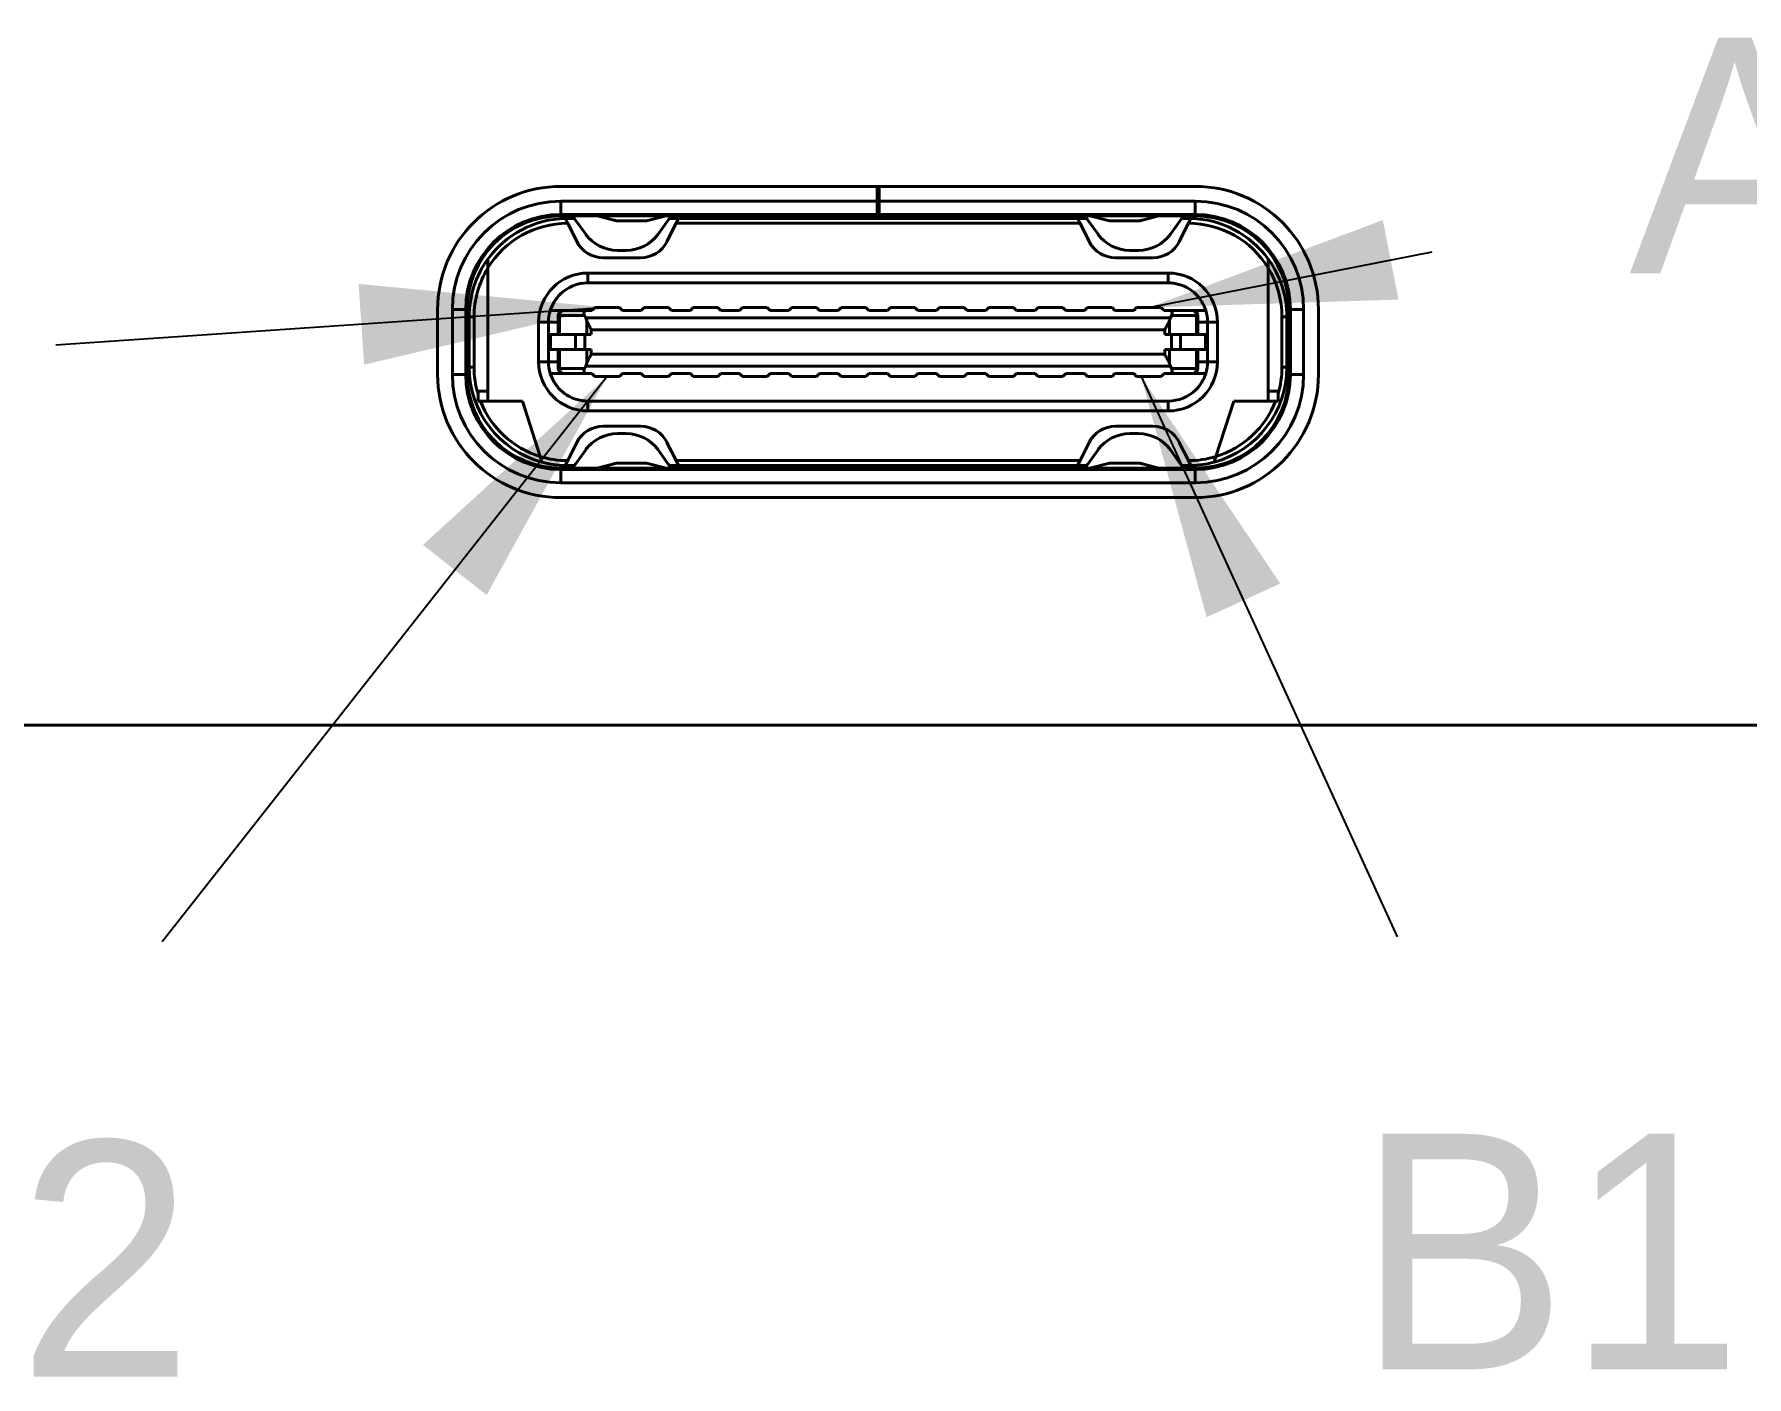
# Model space of a CAD drawing. Header units: millimetres. Extents: x 15 to 205, y 5 to 292.
# Drawn here: x 145.28 to 162.66, y 149.32 to 162.96 of the extents above; entities that cross this region are included whole.
import ezdxf

# ---------------------------------------------------------------- set-up
doc = ezdxf.new("R2010")
doc.units = ezdxf.units.MM
doc.layers.add('Annotations', color=7, linetype='Continuous')
doc.layers.add('Geometries', color=7, linetype='Continuous')
doc.dimstyles.new('ISO-25', dxfattribs={"dimtxt": 2.5, "dimasz": 2.5, "dimexe": 1.25, "dimexo": 0.625, "dimtad": 1, "dimtxsty": 'Standard', "dimcen": 2.5, "dimadec": 0, "dimazin": 0, "dimtfac": 1, "dimtmove": 0, "dimatfit": 3, "dimfxl": 1, "dimarcsym": 0})

msp = doc.modelspace()

# ---------------------------------------------------------------- linework, layer by layer
at = {"layer": 'Geometries', "linetype": 'Continuous', "lineweight": 40}
for p, q in [((150.624, 161.411), (153.834, 161.411)), ((153.834, 161.411), (153.834, 161.261)), ((153.854, 161.411), (153.834, 161.411)), ((157.064, 161.411), (153.854, 161.411)), ((153.854, 161.411), (153.854, 161.261)), ((150.624, 161.126), (150.624, 161.261)), ((153.834, 161.261), (150.624, 161.261)), ((150.624, 161.111), (150.624, 161.126)), ((153.834, 161.126), (150.624, 161.126)), ((153.834, 161.126), (153.834, 161.261)), ((153.834, 161.126), (153.834, 161.111)), ((153.854, 161.261), (153.854, 161.126)), ((153.854, 161.261), (157.064, 161.261)), ((153.854, 161.126), (153.854, 161.111)), ((153.854, 161.126), (157.064, 161.126)), ((157.064, 161.126), (157.064, 161.261)), ((157.064, 161.111), (157.064, 161.126)), ((150.624, 161.111), (150.675, 161.111)), ((150.669, 161.086), (150.694, 161.036)), ((150.675, 161.111), (150.676, 161.111)), ((150.675, 161.111), (150.675, 161.111)), ((150.676, 161.111), (150.693, 161.111)), ((150.693, 161.111), (150.994, 161.111)), ((150.694, 161.101), (150.737, 161.101)), ((150.694, 161.101), (150.694, 161.086)), ((150.694, 161.086), (150.759, 161.086)), ((150.786, 160.852), (150.694, 161.036)), ((150.877, 160.927), (150.774, 161.069)), ((150.994, 161.111), (151.694, 161.111)), ((150.994, 161.111), (151.162, 161.069)), ((151.162, 161.069), (151.193, 161.061)), ((151.193, 161.061), (151.194, 161.061)), ((151.494, 161.061), (151.194, 161.061)), ((151.694, 161.111), (151.494, 161.061)), ((151.612, 160.927), (151.714, 161.069)), ((151.694, 161.111), (151.795, 161.111)), ((151.794, 161.036), (151.702, 160.852)), ((151.819, 161.086), (151.729, 161.086)), ((151.794, 161.036), (151.819, 161.086)), ((155.894, 161.036), (151.794, 161.036)), ((151.795, 161.111), (152.089, 161.111)), ((152.159, 161.086), (151.819, 161.086)), ((152.089, 161.111), (152.716, 161.111)), ((152.159, 161.086), (152.139, 161.098)), ((152.759, 161.086), (152.159, 161.086)), ((152.716, 161.111), (152.759, 161.086)), ((152.716, 161.111), (153.834, 161.111)), ((154.929, 161.086), (152.759, 161.086)), ((153.854, 161.111), (153.834, 161.111)), ((154.972, 161.111), (153.854, 161.111)), ((154.972, 161.111), (154.929, 161.086)), ((155.529, 161.086), (154.929, 161.086)), ((155.599, 161.111), (154.972, 161.111)), ((155.529, 161.086), (155.549, 161.098)), ((155.869, 161.086), (155.529, 161.086)), ((155.893, 161.111), (155.599, 161.111)), ((155.869, 161.086), (155.959, 161.086)), ((155.894, 161.036), (155.869, 161.086)), ((155.994, 161.111), (155.893, 161.111)), ((155.986, 160.852), (155.894, 161.036)), ((156.077, 160.927), (155.974, 161.069)), ((155.994, 161.111), (156.194, 161.061)), ((156.694, 161.111), (155.994, 161.111)), ((156.194, 161.061), (156.494, 161.061)), ((156.496, 161.061), (156.494, 161.061)), ((156.496, 161.061), (156.527, 161.069)), ((156.694, 161.111), (156.527, 161.069)), ((156.844, 161.111), (156.694, 161.111)), ((156.812, 160.927), (156.914, 161.069)), ((156.995, 161.111), (156.844, 161.111)), ((156.844, 161.111), (156.844, 161.111)), ((156.994, 161.036), (156.902, 160.852)), ((156.929, 161.086), (156.994, 161.086)), ((156.952, 161.101), (156.994, 161.101)), ((156.994, 161.086), (156.994, 161.101)), ((157.019, 161.086), (156.994, 161.036)), ((157.013, 161.111), (156.995, 161.111)), ((157.064, 161.111), (157.013, 161.111)), ((157.013, 161.111), (157.013, 161.111)), ((157.013, 161.111), (157.013, 161.111)), ((149.884, 160.672), (149.884, 160.582)), ((151.434, 160.686), (151.055, 160.686)), ((151.201, 160.761), (151.287, 160.761)), ((156.634, 160.686), (156.255, 160.686)), ((156.487, 160.761), (156.401, 160.761)), ((157.804, 160.582), (157.804, 160.672)), ((149.884, 159.331), (149.884, 160.582)), ((156.789, 160.531), (150.899, 160.531)), ((150.899, 160.431), (150.899, 160.531)), ((150.899, 160.431), (156.789, 160.431)), ((156.789, 160.431), (156.789, 160.531)), ((157.804, 159.331), (157.804, 160.582)), ((149.374, 159.501), (149.374, 160.161)), ((149.66, 160.161), (149.524, 160.161)), ((149.524, 160.161), (149.524, 159.501)), ((149.66, 160.161), (149.674, 160.161)), ((149.66, 160.161), (149.66, 159.501)), ((149.674, 160.161), (149.674, 159.981)), ((149.744, 160.086), (149.694, 160.086)), ((149.694, 160.086), (149.694, 159.981)), ((149.744, 160.086), (149.744, 159.576)), ((150.518, 160.151), (150.624, 160.151)), ((150.599, 160.101), (150.599, 160.031)), ((150.599, 160.101), (150.612, 160.101)), ((150.864, 160.101), (150.612, 160.101)), ((150.612, 160.101), (150.612, 159.906)), ((150.624, 160.151), (150.649, 160.151)), ((150.649, 160.151), (150.659, 160.151)), ((150.893, 160.151), (150.659, 160.151)), ((150.864, 160.101), (150.877, 160.076)), ((150.893, 160.151), (150.899, 160.151)), ((150.899, 160.151), (150.939, 160.151)), ((150.969, 160.181), (150.939, 160.151)), ((150.969, 160.181), (151.219, 160.181)), ((151.249, 160.151), (151.219, 160.181)), ((151.249, 160.151), (151.439, 160.151)), ((151.439, 160.151), (151.469, 160.181)), ((151.469, 160.181), (151.719, 160.181)), ((151.719, 160.181), (151.749, 160.151)), ((151.749, 160.151), (151.939, 160.151)), ((151.969, 160.181), (151.939, 160.151)), ((151.969, 160.181), (152.129, 160.181)), ((152.219, 160.181), (152.129, 160.181)), ((152.219, 160.181), (152.249, 160.151)), ((152.249, 160.151), (152.439, 160.151)), ((152.469, 160.181), (152.439, 160.151)), ((152.469, 160.181), (152.719, 160.181)), ((152.719, 160.181), (152.749, 160.151)), ((152.749, 160.151), (152.939, 160.151)), ((152.939, 160.151), (152.969, 160.181)), ((152.969, 160.181), (153.129, 160.181)), ((153.129, 160.181), (153.219, 160.181)), ((153.219, 160.181), (153.249, 160.151)), ((153.249, 160.151), (153.439, 160.151)), ((153.439, 160.151), (153.469, 160.181)), ((153.469, 160.181), (153.719, 160.181)), ((153.719, 160.181), (153.749, 160.151)), ((153.749, 160.151), (153.939, 160.151)), ((153.939, 160.151), (153.969, 160.181)), ((154.219, 160.181), (153.969, 160.181)), ((154.219, 160.181), (154.249, 160.151)), ((154.249, 160.151), (154.439, 160.151)), ((154.439, 160.151), (154.469, 160.181)), ((154.719, 160.181), (154.469, 160.181)), ((154.719, 160.181), (154.749, 160.151)), ((154.749, 160.151), (154.939, 160.151)), ((154.939, 160.151), (154.969, 160.181)), ((155.219, 160.181), (154.969, 160.181)), ((155.219, 160.181), (155.249, 160.151)), ((155.249, 160.151), (155.439, 160.151)), ((155.439, 160.151), (155.469, 160.181)), ((155.719, 160.181), (155.469, 160.181)), ((155.719, 160.181), (155.749, 160.151)), ((155.749, 160.151), (155.939, 160.151)), ((155.939, 160.151), (155.969, 160.181)), ((156.129, 160.181), (155.969, 160.181)), ((156.219, 160.181), (156.129, 160.181)), ((156.219, 160.181), (156.249, 160.151)), ((156.249, 160.151), (156.439, 160.151)), ((156.439, 160.151), (156.469, 160.181)), ((156.719, 160.181), (156.469, 160.181)), ((156.719, 160.181), (156.749, 160.151)), ((156.749, 160.151), (156.796, 160.151)), ((156.796, 160.151), (157.03, 160.151)), ((156.824, 160.101), (156.812, 160.076)), ((156.824, 160.101), (157.076, 160.101)), ((157.039, 160.151), (157.03, 160.151)), ((157.064, 160.151), (157.039, 160.151)), ((157.064, 160.151), (157.171, 160.151)), ((157.076, 160.101), (157.076, 159.906)), ((157.089, 160.101), (157.076, 160.101)), ((157.089, 160.101), (157.089, 160.031)), ((157.944, 160.086), (157.994, 160.086)), ((157.944, 159.576), (157.944, 160.086)), ((157.994, 159.981), (157.994, 160.086)), ((158.029, 160.161), (158.014, 160.161)), ((158.014, 160.161), (158.014, 159.981)), ((158.029, 160.161), (158.029, 159.501)), ((158.029, 160.161), (158.164, 160.161)), ((158.164, 160.161), (158.164, 159.501)), ((158.314, 159.501), (158.314, 160.161)), ((149.694, 159.981), (149.674, 159.981)), ((149.674, 159.981), (149.674, 159.681)), ((149.694, 159.681), (149.694, 159.981)), ((150.499, 160.031), (150.399, 160.031)), ((150.399, 159.631), (150.399, 160.031)), ((150.499, 160.031), (150.499, 159.906)), ((150.599, 160.031), (150.499, 160.031)), ((150.599, 160.031), (150.599, 159.906)), ((150.877, 160.076), (156.812, 160.076)), ((150.887, 160.049), (150.887, 159.906)), ((150.934, 159.956), (156.755, 159.956)), ((150.934, 159.956), (150.934, 159.906)), ((156.755, 159.956), (156.755, 159.906)), ((156.801, 160.049), (156.801, 159.906)), ((157.089, 160.031), (157.189, 160.031)), ((157.089, 160.031), (157.089, 159.906)), ((157.189, 160.031), (157.289, 160.031)), ((157.189, 159.906), (157.189, 160.031)), ((157.289, 159.631), (157.289, 160.031)), ((157.994, 159.981), (158.014, 159.981)), ((157.994, 159.681), (157.994, 159.981)), ((158.014, 159.981), (158.014, 159.681)), ((150.499, 159.906), (150.499, 159.756)), ((150.521, 159.906), (150.499, 159.906)), ((150.521, 159.756), (150.499, 159.756)), ((150.499, 159.756), (150.499, 159.631)), ((150.521, 159.906), (150.599, 159.906)), ((150.521, 159.906), (150.521, 159.756)), ((150.521, 159.756), (150.599, 159.756)), ((150.599, 159.906), (150.612, 159.906)), ((150.599, 159.756), (150.612, 159.756)), ((150.599, 159.756), (150.599, 159.631)), ((150.612, 159.906), (150.774, 159.906)), ((150.612, 159.756), (150.774, 159.756)), ((150.612, 159.756), (150.612, 159.561)), ((150.867, 159.906), (150.774, 159.906)), ((150.774, 159.906), (150.774, 159.756)), ((150.867, 159.756), (150.774, 159.756)), ((150.887, 159.906), (150.867, 159.906)), ((150.867, 159.906), (150.867, 159.756)), ((150.887, 159.756), (150.867, 159.756)), ((150.934, 159.906), (150.887, 159.906)), ((150.934, 159.756), (150.887, 159.756)), ((150.887, 159.756), (150.887, 159.613)), ((150.934, 159.756), (150.934, 159.706)), ((156.755, 159.906), (156.801, 159.906)), ((156.755, 159.756), (156.755, 159.706)), ((156.755, 159.756), (156.801, 159.756)), ((156.801, 159.906), (156.821, 159.906)), ((156.801, 159.756), (156.821, 159.756)), ((156.801, 159.756), (156.801, 159.613)), ((156.821, 159.906), (156.914, 159.906)), ((156.821, 159.906), (156.821, 159.756)), ((156.821, 159.756), (156.914, 159.756)), ((157.076, 159.906), (156.914, 159.906)), ((156.914, 159.906), (156.914, 159.756)), ((157.076, 159.756), (156.914, 159.756)), ((157.089, 159.906), (157.076, 159.906)), ((157.076, 159.756), (157.076, 159.561)), ((157.089, 159.756), (157.076, 159.756)), ((157.168, 159.906), (157.089, 159.906)), ((157.089, 159.756), (157.089, 159.631)), ((157.168, 159.756), (157.089, 159.756)), ((157.168, 159.906), (157.189, 159.906)), ((157.168, 159.906), (157.168, 159.756)), ((157.168, 159.756), (157.189, 159.756)), ((157.189, 159.906), (157.189, 159.756)), ((157.189, 159.631), (157.189, 159.756)), ((149.674, 159.681), (149.674, 159.501)), ((149.674, 159.681), (149.694, 159.681)), ((149.694, 159.681), (149.694, 159.576)), ((149.744, 159.576), (149.694, 159.576)), ((150.499, 159.631), (150.399, 159.631)), ((150.599, 159.631), (150.499, 159.631)), ((150.599, 159.631), (150.599, 159.561)), ((150.599, 159.561), (150.612, 159.561)), ((150.612, 159.561), (150.864, 159.561)), ((150.877, 159.586), (150.864, 159.561)), ((156.812, 159.586), (150.877, 159.586)), ((156.755, 159.706), (150.934, 159.706)), ((156.812, 159.586), (156.824, 159.561)), ((157.076, 159.561), (156.824, 159.561)), ((157.089, 159.561), (157.076, 159.561)), ((157.089, 159.631), (157.189, 159.631)), ((157.089, 159.631), (157.089, 159.561)), ((157.189, 159.631), (157.289, 159.631)), ((157.944, 159.576), (157.994, 159.576)), ((158.014, 159.681), (157.994, 159.681)), ((157.994, 159.576), (157.994, 159.681)), ((158.014, 159.681), (158.014, 159.501)), ((149.66, 159.501), (149.524, 159.501)), ((149.674, 159.501), (149.66, 159.501)), ((150.624, 159.511), (150.518, 159.511)), ((150.649, 159.511), (150.624, 159.511)), ((150.649, 159.511), (150.659, 159.511)), ((150.659, 159.511), (150.893, 159.511)), ((150.939, 159.511), (150.893, 159.511)), ((150.939, 159.511), (150.969, 159.481)), ((150.969, 159.481), (151.219, 159.481)), ((151.219, 159.481), (151.249, 159.511)), ((151.439, 159.511), (151.249, 159.511)), ((151.439, 159.511), (151.469, 159.481)), ((151.469, 159.481), (151.559, 159.481)), ((151.559, 159.481), (151.719, 159.481)), ((151.719, 159.481), (151.749, 159.511)), ((151.939, 159.511), (151.749, 159.511)), ((151.939, 159.511), (151.969, 159.481)), ((152.059, 159.481), (151.969, 159.481)), ((152.219, 159.481), (152.059, 159.481)), ((152.219, 159.481), (152.249, 159.511)), ((152.439, 159.511), (152.249, 159.511)), ((152.439, 159.511), (152.469, 159.481)), ((152.559, 159.481), (152.469, 159.481)), ((152.719, 159.481), (152.559, 159.481)), ((152.719, 159.481), (152.749, 159.511)), ((152.939, 159.511), (152.749, 159.511)), ((152.939, 159.511), (152.969, 159.481)), ((152.969, 159.481), (153.059, 159.481)), ((153.219, 159.481), (153.059, 159.481)), ((153.219, 159.481), (153.249, 159.511)), ((153.439, 159.511), (153.249, 159.511)), ((153.439, 159.511), (153.469, 159.481)), ((153.559, 159.481), (153.469, 159.481)), ((153.719, 159.481), (153.559, 159.481)), ((153.719, 159.481), (153.749, 159.511)), ((153.939, 159.511), (153.749, 159.511)), ((153.939, 159.511), (153.969, 159.481)), ((154.059, 159.481), (153.969, 159.481)), ((154.219, 159.481), (154.059, 159.481)), ((154.219, 159.481), (154.249, 159.511)), ((154.439, 159.511), (154.249, 159.511)), ((154.439, 159.511), (154.469, 159.481)), ((154.559, 159.481), (154.469, 159.481)), ((154.719, 159.481), (154.559, 159.481)), ((154.719, 159.481), (154.749, 159.511)), ((154.939, 159.511), (154.749, 159.511)), ((154.939, 159.511), (154.969, 159.481)), ((155.059, 159.481), (154.969, 159.481)), ((155.219, 159.481), (155.059, 159.481)), ((155.219, 159.481), (155.249, 159.511)), ((155.439, 159.511), (155.249, 159.511)), ((155.439, 159.511), (155.469, 159.481)), ((155.559, 159.481), (155.469, 159.481)), ((155.719, 159.481), (155.559, 159.481)), ((155.719, 159.481), (155.749, 159.511)), ((155.939, 159.511), (155.749, 159.511)), ((155.939, 159.511), (155.969, 159.481)), ((156.059, 159.481), (155.969, 159.481)), ((156.219, 159.481), (156.059, 159.481)), ((156.219, 159.481), (156.249, 159.511)), ((156.439, 159.511), (156.249, 159.511)), ((156.439, 159.511), (156.469, 159.481)), ((156.469, 159.481), (156.559, 159.481)), ((156.719, 159.481), (156.559, 159.481)), ((156.719, 159.481), (156.749, 159.511)), ((156.796, 159.511), (156.749, 159.511)), ((157.03, 159.511), (156.796, 159.511)), ((157.039, 159.511), (157.03, 159.511)), ((157.039, 159.511), (157.064, 159.511)), ((157.171, 159.511), (157.064, 159.511)), ((158.014, 159.501), (158.029, 159.501)), ((158.029, 159.501), (158.164, 159.501)), ((149.784, 159.331), (149.784, 159.303)), ((149.784, 159.331), (149.884, 159.331)), ((149.784, 159.303), (149.784, 159.231)), ((149.784, 159.231), (149.809, 159.231)), ((149.809, 159.231), (149.884, 159.231)), ((149.884, 159.231), (149.884, 159.331)), ((149.884, 159.231), (150.234, 159.231)), ((150.415, 158.668), (150.234, 159.231)), ((150.899, 159.131), (150.899, 159.231)), ((150.899, 159.231), (156.789, 159.231)), ((156.789, 159.231), (156.789, 159.131)), ((157.454, 159.231), (157.274, 158.668)), ((157.454, 159.231), (157.804, 159.231)), ((157.804, 159.331), (157.904, 159.331)), ((157.804, 159.231), (157.804, 159.331)), ((157.804, 159.231), (157.879, 159.231)), ((157.879, 159.231), (157.904, 159.231)), ((157.904, 159.331), (157.904, 159.303)), ((157.904, 159.303), (157.904, 159.231)), ((150.899, 159.131), (156.789, 159.131)), ((151.055, 158.976), (151.434, 158.976)), ((151.201, 158.901), (151.287, 158.901)), ((156.255, 158.976), (156.634, 158.976)), ((156.487, 158.901), (156.401, 158.901)), ((150.694, 158.626), (150.786, 158.81)), ((150.877, 158.735), (150.774, 158.592)), ((151.612, 158.735), (151.714, 158.592)), ((151.794, 158.626), (151.702, 158.81)), ((155.894, 158.626), (155.986, 158.81)), ((156.077, 158.735), (155.974, 158.592)), ((156.812, 158.735), (156.914, 158.592)), ((156.902, 158.81), (156.994, 158.626)), ((150.415, 158.668), (150.433, 158.611)), ((150.624, 158.551), (150.624, 158.536)), ((150.624, 158.551), (150.693, 158.551)), ((150.624, 158.536), (157.064, 158.536)), ((150.624, 158.536), (150.624, 158.401)), ((150.669, 158.576), (150.694, 158.626)), ((150.693, 158.551), (150.994, 158.551)), ((150.694, 158.576), (150.694, 158.561)), ((150.694, 158.576), (150.759, 158.576)), ((150.694, 158.561), (150.737, 158.561)), ((150.994, 158.551), (151.162, 158.593)), ((150.994, 158.551), (151.694, 158.551)), ((151.193, 158.601), (151.162, 158.593)), ((151.193, 158.601), (151.194, 158.601)), ((151.494, 158.601), (151.194, 158.601)), ((151.694, 158.551), (151.494, 158.601)), ((151.694, 158.551), (151.795, 158.551)), ((151.729, 158.576), (151.819, 158.576)), ((151.794, 158.626), (151.819, 158.576)), ((151.794, 158.626), (155.894, 158.626)), ((151.795, 158.551), (152.089, 158.551)), ((151.819, 158.576), (152.159, 158.576)), ((152.089, 158.551), (152.716, 158.551)), ((152.159, 158.576), (152.139, 158.564)), ((152.159, 158.576), (152.759, 158.576)), ((152.716, 158.551), (152.759, 158.576)), ((152.716, 158.551), (154.972, 158.551)), ((152.759, 158.576), (154.929, 158.576)), ((154.972, 158.551), (154.929, 158.576)), ((154.929, 158.576), (155.529, 158.576)), ((154.972, 158.551), (155.599, 158.551)), ((155.529, 158.576), (155.869, 158.576)), ((155.529, 158.576), (155.549, 158.564)), ((155.599, 158.551), (155.893, 158.551)), ((155.894, 158.626), (155.869, 158.576)), ((155.869, 158.576), (155.959, 158.576)), ((155.893, 158.551), (155.994, 158.551)), ((155.994, 158.551), (156.194, 158.601)), ((155.994, 158.551), (156.694, 158.551)), ((156.194, 158.601), (156.494, 158.601)), ((156.496, 158.601), (156.494, 158.601)), ((156.527, 158.593), (156.496, 158.601)), ((156.694, 158.551), (156.527, 158.593)), ((156.694, 158.551), (156.995, 158.551)), ((156.929, 158.576), (156.994, 158.576)), ((156.952, 158.561), (156.994, 158.561)), ((156.994, 158.626), (157.019, 158.576)), ((156.994, 158.561), (156.994, 158.576)), ((156.995, 158.551), (157.064, 158.551)), ((157.064, 158.551), (157.064, 158.536)), ((157.064, 158.536), (157.064, 158.401)), ((157.255, 158.611), (157.274, 158.668)), ((157.064, 158.401), (150.624, 158.401)), ((150.624, 158.251), (157.064, 158.251)), ((182.88, 155.94), (124.88, 155.94))]:
    msp.add_line(p, q, dxfattribs=at)
at = {"layer": 'Geometries', "linetype": 'Continuous', "lineweight": 40, "flags": 128}
for points in [[(156.789, 160.431), (156.803, 160.431), (156.809, 160.43)], [(156.809, 160.43), (156.816, 160.43), (156.83, 160.429), (156.843, 160.427), (156.857, 160.425), (156.869, 160.423)], [(150.893, 160.151), (150.888, 160.151), (150.883, 160.15), (150.88, 160.149), (150.877, 160.149), (150.875, 160.147), (150.872, 160.146), (150.87, 160.145), (150.867, 160.143), (150.865, 160.141), (150.864, 160.139), (150.862, 160.136), (150.861, 160.133), (150.86, 160.13), (150.859, 160.127), (150.859, 160.123), (150.859, 160.119), (150.859, 160.115), (150.861, 160.11), (150.862, 160.105), (150.864, 160.101)], [(156.824, 160.101), (156.826, 160.105), (156.828, 160.11), (156.829, 160.115), (156.83, 160.119), (156.83, 160.123), (156.829, 160.127), (156.829, 160.13), (156.828, 160.133), (156.826, 160.136), (156.825, 160.139), (156.823, 160.141), (156.821, 160.143), (156.819, 160.145), (156.816, 160.146), (156.814, 160.147), (156.811, 160.149), (156.808, 160.149), (156.805, 160.15), (156.8, 160.151), (156.796, 160.151)], [(150.887, 160.049), (150.885, 160.056), (150.882, 160.063), (150.88, 160.07), (150.877, 160.076)], [(150.887, 160.049), (150.889, 160.043), (150.892, 160.036), (150.894, 160.03), (150.897, 160.023), (150.901, 160.016), (150.905, 160.008), (150.909, 159.999), (150.914, 159.991), (150.919, 159.982), (150.924, 159.973), (150.929, 159.965), (150.933, 159.958), (150.934, 159.956)], [(156.755, 159.956), (156.756, 159.958), (156.76, 159.965), (156.765, 159.973), (156.769, 159.982), (156.774, 159.991), (156.779, 159.999), (156.783, 160.008), (156.788, 160.016), (156.791, 160.023), (156.794, 160.03), (156.797, 160.036), (156.799, 160.043), (156.801, 160.049)], [(156.801, 160.049), (156.804, 160.056), (156.806, 160.063), (156.809, 160.07), (156.812, 160.076)], [(150.864, 159.561), (150.862, 159.556), (150.861, 159.552), (150.859, 159.547), (150.859, 159.543), (150.859, 159.539), (150.859, 159.535), (150.86, 159.532), (150.861, 159.529), (150.862, 159.526), (150.864, 159.523), (150.865, 159.521), (150.867, 159.519), (150.87, 159.517), (150.872, 159.516), (150.875, 159.514), (150.877, 159.513), (150.88, 159.512), (150.883, 159.512), (150.888, 159.511), (150.893, 159.511)], [(150.877, 159.586), (150.88, 159.592), (150.882, 159.598), (150.885, 159.605), (150.887, 159.613)], [(150.934, 159.706), (150.933, 159.704), (150.927, 159.695), (150.922, 159.685), (150.917, 159.676), (150.912, 159.667), (150.907, 159.658), (150.902, 159.649), (150.899, 159.642), (150.896, 159.635), (150.893, 159.629), (150.89, 159.622), (150.888, 159.616), (150.887, 159.613)], [(156.801, 159.613), (156.799, 159.619), (156.797, 159.626), (156.794, 159.632), (156.791, 159.639), (156.788, 159.646), (156.783, 159.654), (156.779, 159.663), (156.774, 159.671), (156.769, 159.68), (156.765, 159.688), (156.76, 159.697), (156.756, 159.704), (156.755, 159.706)], [(156.796, 159.511), (156.8, 159.511), (156.805, 159.512), (156.808, 159.512), (156.811, 159.513), (156.814, 159.514), (156.816, 159.516), (156.819, 159.517), (156.821, 159.519), (156.823, 159.521), (156.825, 159.523), (156.826, 159.526), (156.828, 159.529), (156.829, 159.532), (156.829, 159.535), (156.83, 159.539), (156.83, 159.543), (156.829, 159.547), (156.828, 159.552), (156.826, 159.556), (156.824, 159.561)], [(156.812, 159.586), (156.809, 159.592), (156.806, 159.598), (156.804, 159.605), (156.801, 159.613)], [(150.819, 159.239), (150.833, 159.237), (150.846, 159.234), (150.86, 159.233), (150.873, 159.232), (150.879, 159.231)], [(150.879, 159.231), (150.886, 159.231), (150.899, 159.231)]]:
    msp.add_lwpolyline(points, dxfattribs=at)
at = {"layer": 'Geometries', "linetype": 'Continuous', "lineweight": 40}
for centre, radius, start, end in [((150.624, 160.161), 1.25, 90, 180), ((157.064, 160.161), 1.25, 0, 90), ((150.624, 160.161), 1.1, 90, 180), ((150.624, 160.161), 0.965, 90, 180), ((157.064, 160.161), 1.1, 0, 90), ((157.064, 160.161), 0.965, 0, 90), ((150.624, 160.161), 0.95, 90, 180), ((150.694, 160.086), 1, 91.4237, 144.0959), ((150.694, 160.086), 0.95, 90, 148.4991), ((150.694, 160.086), 1, 90, 91.4237), ((150.693, 161.011), 0.1, 64.1581, 90), ((150.693, 161.011), 0.1, 48.5904, 64.1581), ((150.693, 161.011), 0.1, 35.7734, 48.5904), ((151.201, 161.161), 0.1, 246.7483, 265.1792), ((151.795, 161.011), 0.1, 131.4096, 144.2266), ((151.795, 161.011), 0.1, 90, 131.4096), ((152.089, 161.011), 0.1, 60, 90), ((155.599, 161.011), 0.1, 90, 120), ((155.893, 161.011), 0.1, 48.5904, 90), ((155.893, 161.011), 0.1, 35.7734, 48.5904), ((156.487, 161.161), 0.1, 274.8208, 293.2517), ((156.995, 161.011), 0.1, 131.4096, 144.2266), ((156.995, 161.011), 0.1, 115.8419, 131.4096), ((156.995, 161.011), 0.1, 90, 115.8419), ((156.994, 160.086), 1, 88.5763, 90), ((156.994, 160.086), 0.95, 31.5009, 90), ((156.994, 160.086), 1, 35.9041, 88.5763), ((157.064, 160.161), 0.95, 0, 90), ((151.055, 160.986), 0.3, 206.5651, 270), ((151.201, 161.161), 0.4, 215.7734, 270), ((151.287, 161.161), 0.4, 270, 324.2266), ((151.434, 160.986), 0.3, 270, 333.4349), ((156.255, 160.986), 0.3, 206.5651, 270), ((156.401, 161.161), 0.4, 215.7734, 270), ((156.487, 161.161), 0.4, 270, 324.2266), ((156.634, 160.986), 0.3, 270, 333.4349), ((150.694, 160.086), 1, 144.0959, 180), ((156.994, 160.086), 1, 0, 35.9041), ((150.694, 160.086), 0.95, 148.4991, 180), ((150.899, 160.031), 0.5, 90, 180), ((150.899, 160.031), 0.4, 90, 134.4285), ((156.789, 160.031), 0.5, 0, 90), ((156.994, 160.086), 0.95, 0, 31.5009), ((150.899, 160.031), 0.4, 134.4285, 162.5424), ((156.789, 160.031), 0.4, 45.5691, 78.4631), ((156.789, 160.031), 0.4, 17.4576, 45.5691), ((150.899, 160.031), 0.4, 162.5424, 180), ((150.649, 160.101), 0.05, 125.0924, 180), ((150.649, 160.101), 0.05, 90, 125.0924), ((150.899, 160.031), 0.3, 156.4218, 158.3026), ((157.039, 160.101), 0.05, 54.9076, 90), ((156.789, 160.031), 0.3, 21.6974, 23.5782), ((157.039, 160.101), 0.05, 0, 54.9076), ((156.789, 160.031), 0.4, 0, 17.4576), ((150.694, 159.576), 1, 180, 254.875), ((150.694, 159.576), 0.95, 180, 196.6856), ((150.899, 159.631), 0.5, 180, 270), ((150.899, 159.631), 0.4, 180, 197.4576), ((150.649, 159.561), 0.05, 180, 234.9076), ((156.789, 159.631), 0.5, 270, 0), ((157.039, 159.561), 0.05, 305.0924, 0), ((156.789, 159.631), 0.4, 342.5424, 0), ((156.994, 159.576), 1, 285.125, 0), ((156.994, 159.576), 0.95, 343.3144, 0), ((150.624, 159.501), 1.25, 180, 270), ((150.624, 159.501), 1.1, 180, 270), ((150.624, 159.501), 0.965, 180, 270), ((150.624, 159.501), 0.95, 180, 270), ((150.899, 159.631), 0.4, 197.4576, 225.5715), ((150.899, 159.631), 0.3, 201.6974, 203.5782), ((150.649, 159.561), 0.05, 234.9076, 270), ((157.039, 159.561), 0.05, 270, 305.0924), ((156.789, 159.631), 0.3, 336.4218, 338.3026), ((157.064, 159.501), 0.965, 270, 0), ((157.064, 159.501), 1.1, 270, 0), ((157.064, 159.501), 0.95, 270, 0), ((157.064, 159.501), 1.25, 270, 0), ((156.789, 159.631), 0.4, 314.4309, 342.5424), ((150.694, 159.576), 0.95, 201.2943, 252.9004), ((150.899, 159.631), 0.4, 225.5715, 258.4631), ((156.789, 159.631), 0.4, 270, 314.4309), ((156.994, 159.576), 0.95, 287.0996, 338.7057), ((151.055, 158.676), 0.3, 90, 153.4349), ((151.201, 158.501), 0.4, 90, 144.2266), ((151.287, 158.501), 0.4, 35.7734, 90), ((151.434, 158.676), 0.3, 26.5651, 90), ((156.255, 158.676), 0.3, 90, 153.4349), ((156.401, 158.501), 0.4, 90, 144.2266), ((156.487, 158.501), 0.4, 35.7734, 90), ((156.634, 158.676), 0.3, 26.5651, 90), ((150.694, 159.576), 0.95, 252.9004, 270), ((150.694, 159.576), 1, 254.875, 268.5763), ((150.694, 159.576), 1, 268.5763, 270), ((150.693, 158.651), 0.1, 270, 295.8419), ((150.693, 158.651), 0.1, 295.8419, 311.4096), ((150.693, 158.651), 0.1, 311.4096, 324.2266), ((151.201, 158.501), 0.1, 94.8208, 113.2517), ((151.795, 158.651), 0.1, 215.7734, 228.5904), ((151.795, 158.651), 0.1, 228.5904, 270), ((152.089, 158.651), 0.1, 270, 300), ((155.599, 158.651), 0.1, 240, 270), ((155.893, 158.651), 0.1, 270, 311.4096), ((155.893, 158.651), 0.1, 311.4096, 324.2266), ((156.487, 158.501), 0.1, 66.7483, 85.1792), ((156.995, 158.651), 0.1, 215.7734, 228.5904), ((156.995, 158.651), 0.1, 228.5904, 244.1581), ((156.995, 158.651), 0.1, 244.1581, 270), ((156.994, 159.576), 0.95, 270, 287.0996), ((156.994, 159.576), 1, 270, 271.4237), ((156.994, 159.576), 1, 271.4237, 285.125)]:
    msp.add_arc(centre, radius, start, end, dxfattribs=at)
for centre, major_axis, start_param, end_param in [((150.659, 160.101), (0, 0.05), 0, 1.570796), ((157.03, 160.101), (0, -0.05), 1.570796, 3.141593), ((150.659, 159.561), (0, -0.05), 4.712389, 6.283185), ((157.03, 159.561), (0, 0.05), 3.141593, 4.712389)]:
    msp.add_ellipse(centre, major_axis=major_axis, ratio=0.936329, start_param=start_param, end_param=end_param, dxfattribs=at)

# ---------------------------------------------------------------- texts
at = {"layer": 'Annotations', "linetype": 'Continuous', "lineweight": 15, "char_height": 1.79438, "width": 84.66672, "attachment_point": 4}
for s, insert in [('{\\fSF-Mono-Regular-Extended.ttf|b0|i0|c0|p0;\\H1.333333x;A12}', (161.468, 161.724)), ('{\\fSF-Mono-Regular-Extended.ttf|b0|i0|c0|p0;\\H1.333333x;B12}', (141.2, 150.521)), ('{\\fSF-Mono-Regular-Extended.ttf|b0|i0|c0|p0;\\H1.333333x;B1}', (158.705, 150.596))]:
    msp.add_mtext(s, dxfattribs=dict(at, insert=insert))

# ---------------------------------------------------------------- leaders
at = {"layer": 'Annotations', "linetype": 'Continuous', "lineweight": 15}
for points in [[(156.594, 160.181), (159.468, 160.748)], [(151.094, 160.181), (145.5, 159.799)], [(151.094, 159.481), (146.579, 153.741)], [(156.514, 159.481), (159.113, 153.792)]]:
    msp.add_leader(points, dimstyle='ISO-25', dxfattribs=at)

doc.saveas('drawing.dxf')
